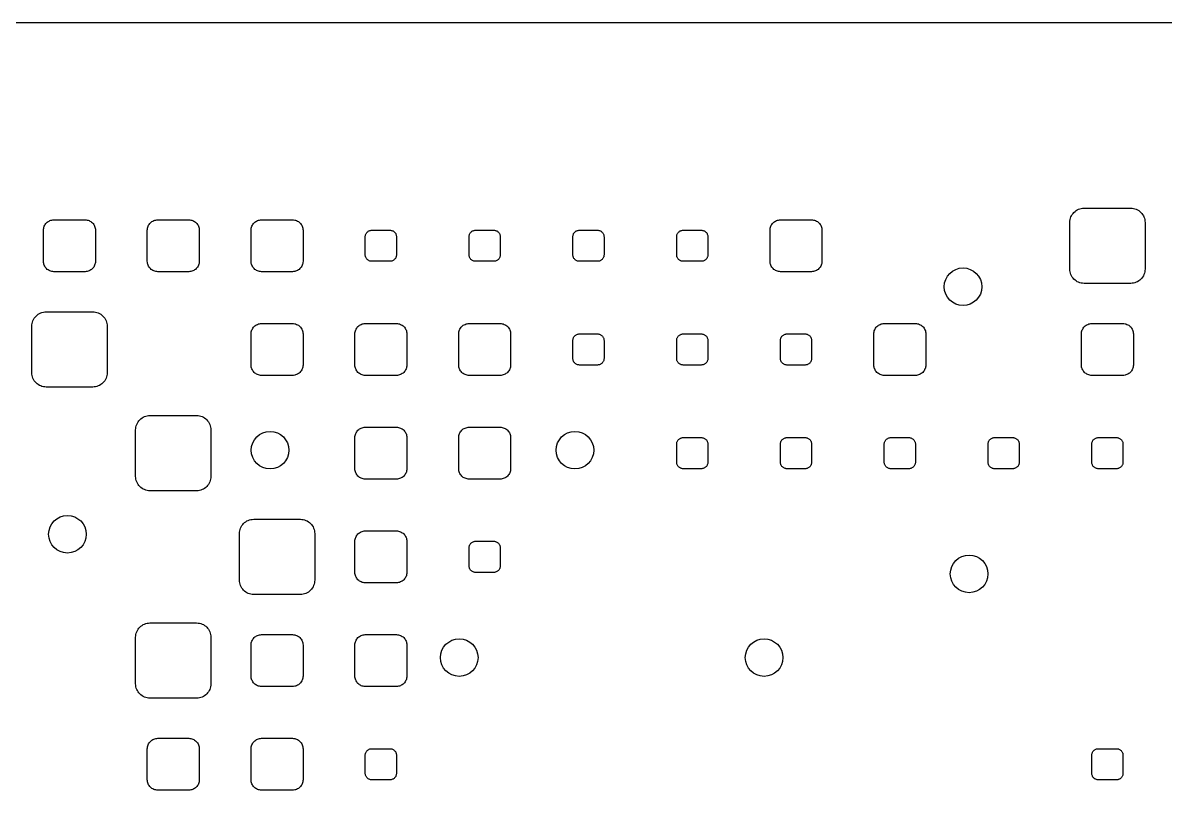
# Model space of a CAD drawing. Header units: millimetres. Extents: x 0 to 324, y 0 to 122.
# Drawn here: x 164.8 to 252.8, y 63.2 to 122.4 of the extents above; entities that cross this region are included whole.
import ezdxf

# ---------------------------------------------------------------- set-up
doc = ezdxf.new("R2010")
doc.units = ezdxf.units.MM
doc.layers.add('CUT', color=7, linetype='Continuous')

msp = doc.modelspace()

# ---------------------------------------------------------------- linework, layer by layer
at = {"layer": 'CUT'}
msp.add_lwpolyline([(321, 122.4), (121.821, 122.4)], dxfattribs=at)
for points in [[(250.308, 102.305), (250.2, 102.3), (246.6, 102.3), (246.492, 102.305), (246.385, 102.321), (246.281, 102.347), (246.179, 102.384), (246.081, 102.43), (245.989, 102.485), (245.902, 102.55), (245.822, 102.622), (245.75, 102.702), (245.685, 102.789), (245.63, 102.881), (245.584, 102.979), (245.547, 103.081), (245.521, 103.185), (245.505, 103.292), (245.5, 103.4), (245.5, 107), (245.505, 107.108), (245.521, 107.215), (245.547, 107.319), (245.584, 107.421), (245.63, 107.519), (245.685, 107.611), (245.75, 107.698), (245.822, 107.778), (245.902, 107.85), (245.989, 107.915), (246.081, 107.97), (246.179, 108.016), (246.281, 108.053), (246.385, 108.079), (246.492, 108.095), (246.6, 108.1), (250.2, 108.1), (250.308, 108.095), (250.415, 108.079), (250.519, 108.053), (250.621, 108.016), (250.719, 107.97), (250.811, 107.915), (250.898, 107.85), (250.978, 107.778), (251.05, 107.698), (251.115, 107.611), (251.17, 107.519), (251.216, 107.421), (251.253, 107.319), (251.279, 107.215), (251.295, 107.108), (251.3, 107), (251.3, 103.4), (251.295, 103.292), (251.279, 103.185), (251.253, 103.081), (251.216, 102.979), (251.17, 102.881), (251.115, 102.789), (251.05, 102.702), (250.978, 102.622), (250.898, 102.55), (250.811, 102.485), (250.719, 102.43), (250.621, 102.384), (250.519, 102.347), (250.415, 102.321)], [(169.678, 103.204), (169.6, 103.2), (167.2, 103.2), (167.122, 103.204), (167.044, 103.215), (166.968, 103.234), (166.894, 103.261), (166.823, 103.294), (166.756, 103.335), (166.692, 103.382), (166.634, 103.434), (166.582, 103.492), (166.535, 103.556), (166.494, 103.623), (166.461, 103.694), (166.434, 103.768), (166.415, 103.844), (166.404, 103.922), (166.4, 104), (166.4, 106.4), (166.404, 106.478), (166.415, 106.556), (166.434, 106.632), (166.461, 106.706), (166.494, 106.777), (166.535, 106.844), (166.582, 106.908), (166.634, 106.966), (166.692, 107.018), (166.756, 107.065), (166.823, 107.106), (166.894, 107.139), (166.968, 107.166), (167.044, 107.185), (167.122, 107.196), (167.2, 107.2), (169.6, 107.2), (169.678, 107.196), (169.756, 107.185), (169.832, 107.166), (169.906, 107.139), (169.977, 107.106), (170.044, 107.065), (170.108, 107.018), (170.166, 106.966), (170.218, 106.908), (170.265, 106.844), (170.306, 106.777), (170.339, 106.706), (170.366, 106.632), (170.385, 106.556), (170.396, 106.478), (170.4, 106.4), (170.4, 104), (170.396, 103.922), (170.385, 103.844), (170.366, 103.768), (170.339, 103.694), (170.306, 103.623), (170.265, 103.556), (170.218, 103.492), (170.166, 103.434), (170.108, 103.382), (170.044, 103.335), (169.977, 103.294), (169.906, 103.261), (169.832, 103.234), (169.756, 103.215)], [(177.678, 103.204), (177.6, 103.2), (175.2, 103.2), (175.122, 103.204), (175.044, 103.215), (174.968, 103.234), (174.894, 103.261), (174.823, 103.294), (174.756, 103.335), (174.692, 103.382), (174.634, 103.434), (174.582, 103.492), (174.535, 103.556), (174.494, 103.623), (174.461, 103.694), (174.434, 103.768), (174.415, 103.844), (174.404, 103.922), (174.4, 104), (174.4, 106.4), (174.404, 106.478), (174.415, 106.556), (174.434, 106.632), (174.461, 106.706), (174.494, 106.777), (174.535, 106.844), (174.582, 106.908), (174.634, 106.966), (174.692, 107.018), (174.756, 107.065), (174.823, 107.106), (174.894, 107.139), (174.968, 107.166), (175.044, 107.185), (175.122, 107.196), (175.2, 107.2), (177.6, 107.2), (177.678, 107.196), (177.756, 107.185), (177.832, 107.166), (177.906, 107.139), (177.977, 107.106), (178.044, 107.065), (178.108, 107.018), (178.166, 106.966), (178.218, 106.908), (178.265, 106.844), (178.306, 106.777), (178.339, 106.706), (178.366, 106.632), (178.385, 106.556), (178.396, 106.478), (178.4, 106.4), (178.4, 104), (178.396, 103.922), (178.385, 103.844), (178.366, 103.768), (178.339, 103.694), (178.306, 103.623), (178.265, 103.556), (178.218, 103.492), (178.166, 103.434), (178.108, 103.382), (178.044, 103.335), (177.977, 103.294), (177.906, 103.261), (177.832, 103.234), (177.756, 103.215)], [(185.6, 103.2), (183.2, 103.2), (183.122, 103.204), (183.044, 103.215), (182.968, 103.234), (182.894, 103.261), (182.823, 103.294), (182.756, 103.335), (182.692, 103.382), (182.634, 103.434), (182.582, 103.492), (182.535, 103.556), (182.494, 103.623), (182.461, 103.694), (182.434, 103.768), (182.415, 103.844), (182.404, 103.922), (182.4, 104), (182.4, 106.4), (182.404, 106.478), (182.415, 106.556), (182.434, 106.632), (182.461, 106.706), (182.494, 106.777), (182.535, 106.844), (182.582, 106.908), (182.634, 106.966), (182.692, 107.018), (182.756, 107.065), (182.823, 107.106), (182.894, 107.139), (182.968, 107.166), (183.044, 107.185), (183.122, 107.196), (183.2, 107.2), (185.6, 107.2), (185.678, 107.196), (185.756, 107.185), (185.832, 107.166), (185.906, 107.139), (185.977, 107.106), (186.044, 107.065), (186.108, 107.018), (186.166, 106.966), (186.218, 106.908), (186.265, 106.844), (186.306, 106.777), (186.339, 106.706), (186.366, 106.632), (186.385, 106.556), (186.396, 106.478), (186.4, 106.4), (186.4, 104), (186.396, 103.922), (186.385, 103.844), (186.366, 103.768), (186.339, 103.694), (186.306, 103.623), (186.265, 103.556), (186.218, 103.492), (186.166, 103.434), (186.108, 103.382), (186.044, 103.335), (185.977, 103.294), (185.906, 103.261), (185.832, 103.234), (185.756, 103.215), (185.678, 103.204)], [(225.6, 103.2), (223.2, 103.2), (223.122, 103.204), (223.044, 103.215), (222.968, 103.234), (222.894, 103.261), (222.823, 103.294), (222.756, 103.335), (222.692, 103.382), (222.634, 103.434), (222.582, 103.492), (222.535, 103.556), (222.494, 103.623), (222.461, 103.694), (222.434, 103.768), (222.415, 103.844), (222.404, 103.922), (222.4, 104), (222.4, 106.4), (222.404, 106.478), (222.415, 106.556), (222.434, 106.632), (222.461, 106.706), (222.494, 106.777), (222.535, 106.844), (222.582, 106.908), (222.634, 106.966), (222.692, 107.018), (222.756, 107.065), (222.823, 107.106), (222.894, 107.139), (222.968, 107.166), (223.044, 107.185), (223.122, 107.196), (223.2, 107.2), (225.6, 107.2), (225.678, 107.196), (225.756, 107.185), (225.832, 107.166), (225.906, 107.139), (225.977, 107.106), (226.044, 107.065), (226.108, 107.018), (226.166, 106.966), (226.218, 106.908), (226.265, 106.844), (226.306, 106.777), (226.339, 106.706), (226.366, 106.632), (226.385, 106.556), (226.396, 106.478), (226.4, 106.4), (226.4, 104), (226.396, 103.922), (226.385, 103.844), (226.366, 103.768), (226.339, 103.694), (226.306, 103.623), (226.265, 103.556), (226.218, 103.492), (226.166, 103.434), (226.108, 103.382), (226.044, 103.335), (225.977, 103.294), (225.906, 103.261), (225.832, 103.234), (225.756, 103.215), (225.678, 103.204)], [(193.1, 104), (191.7, 104), (191.651, 104.002), (191.602, 104.01), (191.555, 104.022), (191.509, 104.038), (191.464, 104.059), (191.422, 104.084), (191.383, 104.113), (191.346, 104.146), (191.313, 104.183), (191.284, 104.222), (191.259, 104.264), (191.238, 104.309), (191.222, 104.355), (191.21, 104.402), (191.202, 104.451), (191.2, 104.5), (191.2, 105.9), (191.202, 105.949), (191.21, 105.998), (191.222, 106.045), (191.238, 106.091), (191.259, 106.136), (191.284, 106.178), (191.313, 106.217), (191.346, 106.254), (191.383, 106.287), (191.422, 106.316), (191.464, 106.341), (191.509, 106.362), (191.555, 106.378), (191.602, 106.39), (191.651, 106.398), (191.7, 106.4), (193.1, 106.4), (193.149, 106.398), (193.198, 106.39), (193.245, 106.378), (193.291, 106.362), (193.336, 106.341), (193.378, 106.316), (193.417, 106.287), (193.454, 106.254), (193.487, 106.217), (193.516, 106.178), (193.541, 106.136), (193.562, 106.091), (193.578, 106.045), (193.59, 105.998), (193.598, 105.949), (193.6, 105.9), (193.6, 104.5), (193.598, 104.451), (193.59, 104.402), (193.578, 104.355), (193.562, 104.309), (193.541, 104.264), (193.516, 104.222), (193.487, 104.183), (193.454, 104.146), (193.417, 104.113), (193.378, 104.084), (193.336, 104.059), (193.291, 104.038), (193.245, 104.022), (193.198, 104.01), (193.149, 104.002)], [(201.1, 104), (199.7, 104), (199.651, 104.002), (199.602, 104.01), (199.555, 104.022), (199.509, 104.038), (199.464, 104.059), (199.422, 104.084), (199.383, 104.113), (199.346, 104.146), (199.313, 104.183), (199.284, 104.222), (199.259, 104.264), (199.238, 104.309), (199.222, 104.355), (199.21, 104.402), (199.202, 104.451), (199.2, 104.5), (199.2, 105.9), (199.202, 105.949), (199.21, 105.998), (199.222, 106.045), (199.238, 106.091), (199.259, 106.136), (199.284, 106.178), (199.313, 106.217), (199.346, 106.254), (199.383, 106.287), (199.422, 106.316), (199.464, 106.341), (199.509, 106.362), (199.555, 106.378), (199.602, 106.39), (199.651, 106.398), (199.7, 106.4), (201.1, 106.4), (201.149, 106.398), (201.198, 106.39), (201.245, 106.378), (201.291, 106.362), (201.336, 106.341), (201.378, 106.316), (201.417, 106.287), (201.454, 106.254), (201.487, 106.217), (201.516, 106.178), (201.541, 106.136), (201.562, 106.091), (201.578, 106.045), (201.59, 105.998), (201.598, 105.949), (201.6, 105.9), (201.6, 104.5), (201.598, 104.451), (201.59, 104.402), (201.578, 104.355), (201.562, 104.309), (201.541, 104.264), (201.516, 104.222), (201.487, 104.183), (201.454, 104.146), (201.417, 104.113), (201.378, 104.084), (201.336, 104.059), (201.291, 104.038), (201.245, 104.022), (201.198, 104.01), (201.149, 104.002)], [(209.1, 104), (207.7, 104), (207.651, 104.002), (207.602, 104.01), (207.555, 104.022), (207.509, 104.038), (207.464, 104.059), (207.422, 104.084), (207.383, 104.113), (207.346, 104.146), (207.313, 104.183), (207.284, 104.222), (207.259, 104.264), (207.238, 104.309), (207.222, 104.355), (207.21, 104.402), (207.202, 104.451), (207.2, 104.5), (207.2, 105.9), (207.202, 105.949), (207.21, 105.998), (207.222, 106.045), (207.238, 106.091), (207.259, 106.136), (207.284, 106.178), (207.313, 106.217), (207.346, 106.254), (207.383, 106.287), (207.422, 106.316), (207.464, 106.341), (207.509, 106.362), (207.555, 106.378), (207.602, 106.39), (207.651, 106.398), (207.7, 106.4), (209.1, 106.4), (209.149, 106.398), (209.198, 106.39), (209.245, 106.378), (209.291, 106.362), (209.336, 106.341), (209.378, 106.316), (209.417, 106.287), (209.454, 106.254), (209.487, 106.217), (209.516, 106.178), (209.541, 106.136), (209.562, 106.091), (209.578, 106.045), (209.59, 105.998), (209.598, 105.949), (209.6, 105.9), (209.6, 104.5), (209.598, 104.451), (209.59, 104.402), (209.578, 104.355), (209.562, 104.309), (209.541, 104.264), (209.516, 104.222), (209.487, 104.183), (209.454, 104.146), (209.417, 104.113), (209.378, 104.084), (209.336, 104.059), (209.291, 104.038), (209.245, 104.022), (209.198, 104.01), (209.149, 104.002)], [(217.1, 104), (215.7, 104), (215.651, 104.002), (215.602, 104.01), (215.555, 104.022), (215.509, 104.038), (215.464, 104.059), (215.422, 104.084), (215.383, 104.113), (215.346, 104.146), (215.313, 104.183), (215.284, 104.222), (215.259, 104.264), (215.238, 104.309), (215.222, 104.355), (215.21, 104.402), (215.202, 104.451), (215.2, 104.5), (215.2, 105.9), (215.202, 105.949), (215.21, 105.998), (215.222, 106.045), (215.238, 106.091), (215.259, 106.136), (215.284, 106.178), (215.313, 106.217), (215.346, 106.254), (215.383, 106.287), (215.422, 106.316), (215.464, 106.341), (215.509, 106.362), (215.555, 106.378), (215.602, 106.39), (215.651, 106.398), (215.7, 106.4), (217.1, 106.4), (217.149, 106.398), (217.198, 106.39), (217.245, 106.378), (217.291, 106.362), (217.336, 106.341), (217.378, 106.316), (217.417, 106.287), (217.454, 106.254), (217.487, 106.217), (217.516, 106.178), (217.541, 106.136), (217.562, 106.091), (217.578, 106.045), (217.59, 105.998), (217.598, 105.949), (217.6, 105.9), (217.6, 104.5), (217.598, 104.451), (217.59, 104.402), (217.578, 104.355), (217.562, 104.309), (217.541, 104.264), (217.516, 104.222), (217.487, 104.183), (217.454, 104.146), (217.417, 104.113), (217.378, 104.084), (217.336, 104.059), (217.291, 104.038), (217.245, 104.022), (217.198, 104.01), (217.149, 104.002)], [(170.308, 94.305), (170.2, 94.3), (166.6, 94.3), (166.492, 94.305), (166.385, 94.321), (166.281, 94.347), (166.179, 94.384), (166.081, 94.43), (165.989, 94.485), (165.902, 94.55), (165.822, 94.622), (165.75, 94.702), (165.685, 94.789), (165.63, 94.881), (165.584, 94.979), (165.547, 95.081), (165.521, 95.185), (165.505, 95.292), (165.5, 95.4), (165.5, 99), (165.505, 99.108), (165.521, 99.215), (165.547, 99.319), (165.584, 99.421), (165.63, 99.519), (165.685, 99.611), (165.75, 99.698), (165.822, 99.778), (165.902, 99.85), (165.989, 99.915), (166.081, 99.97), (166.179, 100.016), (166.281, 100.053), (166.385, 100.079), (166.492, 100.095), (166.6, 100.1), (170.2, 100.1), (170.308, 100.095), (170.415, 100.079), (170.519, 100.053), (170.621, 100.016), (170.719, 99.97), (170.811, 99.915), (170.898, 99.85), (170.978, 99.778), (171.05, 99.698), (171.115, 99.611), (171.17, 99.519), (171.216, 99.421), (171.253, 99.319), (171.279, 99.215), (171.295, 99.108), (171.3, 99), (171.3, 95.4), (171.295, 95.292), (171.279, 95.185), (171.253, 95.081), (171.216, 94.979), (171.17, 94.881), (171.115, 94.789), (171.05, 94.702), (170.978, 94.622), (170.898, 94.55), (170.811, 94.485), (170.719, 94.43), (170.621, 94.384), (170.519, 94.347), (170.415, 94.321)], [(185.6, 95.2), (183.2, 95.2), (183.122, 95.204), (183.044, 95.215), (182.968, 95.234), (182.894, 95.261), (182.823, 95.294), (182.756, 95.335), (182.692, 95.382), (182.634, 95.434), (182.582, 95.492), (182.535, 95.556), (182.494, 95.623), (182.461, 95.694), (182.434, 95.768), (182.415, 95.844), (182.404, 95.922), (182.4, 96), (182.4, 98.4), (182.404, 98.478), (182.415, 98.556), (182.434, 98.632), (182.461, 98.706), (182.494, 98.777), (182.535, 98.844), (182.582, 98.908), (182.634, 98.966), (182.692, 99.018), (182.756, 99.065), (182.823, 99.106), (182.894, 99.139), (182.968, 99.166), (183.044, 99.185), (183.122, 99.196), (183.2, 99.2), (185.6, 99.2), (185.678, 99.196), (185.756, 99.185), (185.832, 99.166), (185.906, 99.139), (185.977, 99.106), (186.044, 99.065), (186.108, 99.018), (186.166, 98.966), (186.218, 98.908), (186.265, 98.844), (186.306, 98.777), (186.339, 98.706), (186.366, 98.632), (186.385, 98.556), (186.396, 98.478), (186.4, 98.4), (186.4, 96), (186.396, 95.922), (186.385, 95.844), (186.366, 95.768), (186.339, 95.694), (186.306, 95.623), (186.265, 95.556), (186.218, 95.492), (186.166, 95.434), (186.108, 95.382), (186.044, 95.335), (185.977, 95.294), (185.906, 95.261), (185.832, 95.234), (185.756, 95.215), (185.678, 95.204)], [(193.6, 95.2), (191.2, 95.2), (191.122, 95.204), (191.044, 95.215), (190.968, 95.234), (190.894, 95.261), (190.823, 95.294), (190.756, 95.335), (190.692, 95.382), (190.634, 95.434), (190.582, 95.492), (190.535, 95.556), (190.494, 95.623), (190.461, 95.694), (190.434, 95.768), (190.415, 95.844), (190.404, 95.922), (190.4, 96), (190.4, 98.4), (190.404, 98.478), (190.415, 98.556), (190.434, 98.632), (190.461, 98.706), (190.494, 98.777), (190.535, 98.844), (190.582, 98.908), (190.634, 98.966), (190.692, 99.018), (190.756, 99.065), (190.823, 99.106), (190.894, 99.139), (190.968, 99.166), (191.044, 99.185), (191.122, 99.196), (191.2, 99.2), (193.6, 99.2), (193.678, 99.196), (193.756, 99.185), (193.832, 99.166), (193.906, 99.139), (193.977, 99.106), (194.044, 99.065), (194.108, 99.018), (194.166, 98.966), (194.218, 98.908), (194.265, 98.844), (194.306, 98.777), (194.339, 98.706), (194.366, 98.632), (194.385, 98.556), (194.396, 98.478), (194.4, 98.4), (194.4, 96), (194.396, 95.922), (194.385, 95.844), (194.366, 95.768), (194.339, 95.694), (194.306, 95.623), (194.265, 95.556), (194.218, 95.492), (194.166, 95.434), (194.108, 95.382), (194.044, 95.335), (193.977, 95.294), (193.906, 95.261), (193.832, 95.234), (193.756, 95.215), (193.678, 95.204)], [(201.756, 95.215), (201.678, 95.204), (201.6, 95.2), (199.2, 95.2), (199.122, 95.204), (199.044, 95.215), (198.968, 95.234), (198.894, 95.261), (198.823, 95.294), (198.756, 95.335), (198.692, 95.382), (198.634, 95.434), (198.582, 95.492), (198.535, 95.556), (198.494, 95.623), (198.461, 95.694), (198.434, 95.768), (198.415, 95.844), (198.404, 95.922), (198.4, 96), (198.4, 98.4), (198.404, 98.478), (198.415, 98.556), (198.434, 98.632), (198.461, 98.706), (198.494, 98.777), (198.535, 98.844), (198.582, 98.908), (198.634, 98.966), (198.692, 99.018), (198.756, 99.065), (198.823, 99.106), (198.894, 99.139), (198.968, 99.166), (199.044, 99.185), (199.122, 99.196), (199.2, 99.2), (201.6, 99.2), (201.678, 99.196), (201.756, 99.185), (201.832, 99.166), (201.906, 99.139), (201.977, 99.106), (202.044, 99.065), (202.108, 99.018), (202.166, 98.966), (202.218, 98.908), (202.265, 98.844), (202.306, 98.777), (202.339, 98.706), (202.366, 98.632), (202.385, 98.556), (202.396, 98.478), (202.4, 98.4), (202.4, 96), (202.396, 95.922), (202.385, 95.844), (202.366, 95.768), (202.339, 95.694), (202.306, 95.623), (202.265, 95.556), (202.218, 95.492), (202.166, 95.434), (202.108, 95.382), (202.044, 95.335), (201.977, 95.294), (201.906, 95.261), (201.832, 95.234)], [(233.6, 95.2), (231.2, 95.2), (231.122, 95.204), (231.044, 95.215), (230.968, 95.234), (230.894, 95.261), (230.823, 95.294), (230.756, 95.335), (230.692, 95.382), (230.634, 95.434), (230.582, 95.492), (230.535, 95.556), (230.494, 95.623), (230.461, 95.694), (230.434, 95.768), (230.415, 95.844), (230.404, 95.922), (230.4, 96), (230.4, 98.4), (230.404, 98.478), (230.415, 98.556), (230.434, 98.632), (230.461, 98.706), (230.494, 98.777), (230.535, 98.844), (230.582, 98.908), (230.634, 98.966), (230.692, 99.018), (230.756, 99.065), (230.823, 99.106), (230.894, 99.139), (230.968, 99.166), (231.044, 99.185), (231.122, 99.196), (231.2, 99.2), (233.6, 99.2), (233.678, 99.196), (233.756, 99.185), (233.832, 99.166), (233.906, 99.139), (233.977, 99.106), (234.044, 99.065), (234.108, 99.018), (234.166, 98.966), (234.218, 98.908), (234.265, 98.844), (234.306, 98.777), (234.339, 98.706), (234.366, 98.632), (234.385, 98.556), (234.396, 98.478), (234.4, 98.4), (234.4, 96), (234.396, 95.922), (234.385, 95.844), (234.366, 95.768), (234.339, 95.694), (234.306, 95.623), (234.265, 95.556), (234.218, 95.492), (234.166, 95.434), (234.108, 95.382), (234.044, 95.335), (233.977, 95.294), (233.906, 95.261), (233.832, 95.234), (233.756, 95.215), (233.678, 95.204)], [(249.678, 95.204), (249.6, 95.2), (247.2, 95.2), (247.122, 95.204), (247.044, 95.215), (246.968, 95.234), (246.894, 95.261), (246.823, 95.294), (246.756, 95.335), (246.692, 95.382), (246.634, 95.434), (246.582, 95.492), (246.535, 95.556), (246.494, 95.623), (246.461, 95.694), (246.434, 95.768), (246.415, 95.844), (246.404, 95.922), (246.4, 96), (246.4, 98.4), (246.404, 98.478), (246.415, 98.556), (246.434, 98.632), (246.461, 98.706), (246.494, 98.777), (246.535, 98.844), (246.582, 98.908), (246.634, 98.966), (246.692, 99.018), (246.756, 99.065), (246.823, 99.106), (246.894, 99.139), (246.968, 99.166), (247.044, 99.185), (247.122, 99.196), (247.2, 99.2), (249.6, 99.2), (249.678, 99.196), (249.756, 99.185), (249.832, 99.166), (249.906, 99.139), (249.977, 99.106), (250.044, 99.065), (250.108, 99.018), (250.166, 98.966), (250.218, 98.908), (250.265, 98.844), (250.306, 98.777), (250.339, 98.706), (250.366, 98.632), (250.385, 98.556), (250.396, 98.478), (250.4, 98.4), (250.4, 96), (250.396, 95.922), (250.385, 95.844), (250.366, 95.768), (250.339, 95.694), (250.306, 95.623), (250.265, 95.556), (250.218, 95.492), (250.166, 95.434), (250.108, 95.382), (250.044, 95.335), (249.977, 95.294), (249.906, 95.261), (249.832, 95.234), (249.756, 95.215)], [(209.1, 96), (207.7, 96), (207.651, 96.002), (207.602, 96.01), (207.555, 96.022), (207.509, 96.038), (207.464, 96.059), (207.422, 96.084), (207.383, 96.113), (207.346, 96.146), (207.313, 96.183), (207.284, 96.222), (207.259, 96.264), (207.238, 96.309), (207.222, 96.355), (207.21, 96.402), (207.202, 96.451), (207.2, 96.5), (207.2, 97.9), (207.202, 97.949), (207.21, 97.998), (207.222, 98.045), (207.238, 98.091), (207.259, 98.136), (207.284, 98.178), (207.313, 98.217), (207.346, 98.254), (207.383, 98.287), (207.422, 98.316), (207.464, 98.341), (207.509, 98.362), (207.555, 98.378), (207.602, 98.39), (207.651, 98.398), (207.7, 98.4), (209.1, 98.4), (209.149, 98.398), (209.198, 98.39), (209.245, 98.378), (209.291, 98.362), (209.336, 98.341), (209.378, 98.316), (209.417, 98.287), (209.454, 98.254), (209.487, 98.217), (209.516, 98.178), (209.541, 98.136), (209.562, 98.091), (209.578, 98.045), (209.59, 97.998), (209.598, 97.949), (209.6, 97.9), (209.6, 96.5), (209.598, 96.451), (209.59, 96.402), (209.578, 96.355), (209.562, 96.309), (209.541, 96.264), (209.516, 96.222), (209.487, 96.183), (209.454, 96.146), (209.417, 96.113), (209.378, 96.084), (209.336, 96.059), (209.291, 96.038), (209.245, 96.022), (209.198, 96.01), (209.149, 96.002)], [(217.1, 96), (215.7, 96), (215.651, 96.002), (215.602, 96.01), (215.555, 96.022), (215.509, 96.038), (215.464, 96.059), (215.422, 96.084), (215.383, 96.113), (215.346, 96.146), (215.313, 96.183), (215.284, 96.222), (215.259, 96.264), (215.238, 96.309), (215.222, 96.355), (215.21, 96.402), (215.202, 96.451), (215.2, 96.5), (215.2, 97.9), (215.202, 97.949), (215.21, 97.998), (215.222, 98.045), (215.238, 98.091), (215.259, 98.136), (215.284, 98.178), (215.313, 98.217), (215.346, 98.254), (215.383, 98.287), (215.422, 98.316), (215.464, 98.341), (215.509, 98.362), (215.555, 98.378), (215.602, 98.39), (215.651, 98.398), (215.7, 98.4), (217.1, 98.4), (217.149, 98.398), (217.198, 98.39), (217.245, 98.378), (217.291, 98.362), (217.336, 98.341), (217.378, 98.316), (217.417, 98.287), (217.454, 98.254), (217.487, 98.217), (217.516, 98.178), (217.541, 98.136), (217.562, 98.091), (217.578, 98.045), (217.59, 97.998), (217.598, 97.949), (217.6, 97.9), (217.6, 96.5), (217.598, 96.451), (217.59, 96.402), (217.578, 96.355), (217.562, 96.309), (217.541, 96.264), (217.516, 96.222), (217.487, 96.183), (217.454, 96.146), (217.417, 96.113), (217.378, 96.084), (217.336, 96.059), (217.291, 96.038), (217.245, 96.022), (217.198, 96.01), (217.149, 96.002)], [(225.198, 96.01), (225.149, 96.002), (225.1, 96), (223.7, 96), (223.651, 96.002), (223.602, 96.01), (223.555, 96.022), (223.509, 96.038), (223.464, 96.059), (223.422, 96.084), (223.383, 96.113), (223.346, 96.146), (223.313, 96.183), (223.284, 96.222), (223.259, 96.264), (223.238, 96.309), (223.222, 96.355), (223.21, 96.402), (223.202, 96.451), (223.2, 96.5), (223.2, 97.9), (223.202, 97.949), (223.21, 97.998), (223.222, 98.045), (223.238, 98.091), (223.259, 98.136), (223.284, 98.178), (223.313, 98.217), (223.346, 98.254), (223.383, 98.287), (223.422, 98.316), (223.464, 98.341), (223.509, 98.362), (223.555, 98.378), (223.602, 98.39), (223.651, 98.398), (223.7, 98.4), (225.1, 98.4), (225.149, 98.398), (225.198, 98.39), (225.245, 98.378), (225.291, 98.362), (225.336, 98.341), (225.378, 98.316), (225.417, 98.287), (225.454, 98.254), (225.487, 98.217), (225.516, 98.178), (225.541, 98.136), (225.562, 98.091), (225.578, 98.045), (225.59, 97.998), (225.598, 97.949), (225.6, 97.9), (225.6, 96.5), (225.598, 96.451), (225.59, 96.402), (225.578, 96.355), (225.562, 96.309), (225.541, 96.264), (225.516, 96.222), (225.487, 96.183), (225.454, 96.146), (225.417, 96.113), (225.378, 96.084), (225.336, 96.059), (225.291, 96.038), (225.245, 96.022)], [(178.308, 86.305), (178.2, 86.3), (174.6, 86.3), (174.492, 86.305), (174.385, 86.321), (174.281, 86.347), (174.179, 86.384), (174.081, 86.43), (173.989, 86.485), (173.902, 86.55), (173.822, 86.622), (173.75, 86.702), (173.685, 86.789), (173.63, 86.881), (173.584, 86.979), (173.547, 87.081), (173.521, 87.185), (173.505, 87.292), (173.5, 87.4), (173.5, 91), (173.505, 91.108), (173.521, 91.215), (173.547, 91.319), (173.584, 91.421), (173.63, 91.519), (173.685, 91.611), (173.75, 91.698), (173.822, 91.778), (173.902, 91.85), (173.989, 91.915), (174.081, 91.97), (174.179, 92.016), (174.281, 92.053), (174.385, 92.079), (174.492, 92.095), (174.6, 92.1), (178.2, 92.1), (178.308, 92.095), (178.415, 92.079), (178.519, 92.053), (178.621, 92.016), (178.719, 91.97), (178.811, 91.915), (178.898, 91.85), (178.978, 91.778), (179.05, 91.698), (179.115, 91.611), (179.17, 91.519), (179.216, 91.421), (179.253, 91.319), (179.279, 91.215), (179.295, 91.108), (179.3, 91), (179.3, 87.4), (179.295, 87.292), (179.279, 87.185), (179.253, 87.081), (179.216, 86.979), (179.17, 86.881), (179.115, 86.789), (179.05, 86.702), (178.978, 86.622), (178.898, 86.55), (178.811, 86.485), (178.719, 86.43), (178.621, 86.384), (178.519, 86.347), (178.415, 86.321)], [(193.6, 87.2), (191.2, 87.2), (191.122, 87.204), (191.044, 87.215), (190.968, 87.234), (190.894, 87.261), (190.823, 87.294), (190.756, 87.335), (190.692, 87.382), (190.634, 87.434), (190.582, 87.492), (190.535, 87.556), (190.494, 87.623), (190.461, 87.694), (190.434, 87.768), (190.415, 87.844), (190.404, 87.922), (190.4, 88), (190.4, 90.4), (190.404, 90.478), (190.415, 90.556), (190.434, 90.632), (190.461, 90.706), (190.494, 90.777), (190.535, 90.844), (190.582, 90.908), (190.634, 90.966), (190.692, 91.018), (190.756, 91.065), (190.823, 91.106), (190.894, 91.139), (190.968, 91.166), (191.044, 91.185), (191.122, 91.196), (191.2, 91.2), (193.6, 91.2), (193.678, 91.196), (193.756, 91.185), (193.832, 91.166), (193.906, 91.139), (193.977, 91.106), (194.044, 91.065), (194.108, 91.018), (194.166, 90.966), (194.218, 90.908), (194.265, 90.844), (194.306, 90.777), (194.339, 90.706), (194.366, 90.632), (194.385, 90.556), (194.396, 90.478), (194.4, 90.4), (194.4, 88), (194.396, 87.922), (194.385, 87.844), (194.366, 87.768), (194.339, 87.694), (194.306, 87.623), (194.265, 87.556), (194.218, 87.492), (194.166, 87.434), (194.108, 87.382), (194.044, 87.335), (193.977, 87.294), (193.906, 87.261), (193.832, 87.234), (193.756, 87.215), (193.678, 87.204)], [(201.756, 87.215), (201.678, 87.204), (201.6, 87.2), (199.2, 87.2), (199.122, 87.204), (199.044, 87.215), (198.968, 87.234), (198.894, 87.261), (198.823, 87.294), (198.756, 87.335), (198.692, 87.382), (198.634, 87.434), (198.582, 87.492), (198.535, 87.556), (198.494, 87.623), (198.461, 87.694), (198.434, 87.768), (198.415, 87.844), (198.404, 87.922), (198.4, 88), (198.4, 90.4), (198.404, 90.478), (198.415, 90.556), (198.434, 90.632), (198.461, 90.706), (198.494, 90.777), (198.535, 90.844), (198.582, 90.908), (198.634, 90.966), (198.692, 91.018), (198.756, 91.065), (198.823, 91.106), (198.894, 91.139), (198.968, 91.166), (199.044, 91.185), (199.122, 91.196), (199.2, 91.2), (201.6, 91.2), (201.678, 91.196), (201.756, 91.185), (201.832, 91.166), (201.906, 91.139), (201.977, 91.106), (202.044, 91.065), (202.108, 91.018), (202.166, 90.966), (202.218, 90.908), (202.265, 90.844), (202.306, 90.777), (202.339, 90.706), (202.366, 90.632), (202.385, 90.556), (202.396, 90.478), (202.4, 90.4), (202.4, 88), (202.396, 87.922), (202.385, 87.844), (202.366, 87.768), (202.339, 87.694), (202.306, 87.623), (202.265, 87.556), (202.218, 87.492), (202.166, 87.434), (202.108, 87.382), (202.044, 87.335), (201.977, 87.294), (201.906, 87.261), (201.832, 87.234)], [(217.1, 88), (215.7, 88), (215.651, 88.002), (215.602, 88.01), (215.555, 88.022), (215.509, 88.038), (215.464, 88.059), (215.422, 88.084), (215.383, 88.113), (215.346, 88.146), (215.313, 88.183), (215.284, 88.222), (215.259, 88.264), (215.238, 88.309), (215.222, 88.355), (215.21, 88.402), (215.202, 88.451), (215.2, 88.5), (215.2, 89.9), (215.202, 89.949), (215.21, 89.998), (215.222, 90.045), (215.238, 90.091), (215.259, 90.136), (215.284, 90.178), (215.313, 90.217), (215.346, 90.254), (215.383, 90.287), (215.422, 90.316), (215.464, 90.341), (215.509, 90.362), (215.555, 90.378), (215.602, 90.39), (215.651, 90.398), (215.7, 90.4), (217.1, 90.4), (217.149, 90.398), (217.198, 90.39), (217.245, 90.378), (217.291, 90.362), (217.336, 90.341), (217.378, 90.316), (217.417, 90.287), (217.454, 90.254), (217.487, 90.217), (217.516, 90.178), (217.541, 90.136), (217.562, 90.091), (217.578, 90.045), (217.59, 89.998), (217.598, 89.949), (217.6, 89.9), (217.6, 88.5), (217.598, 88.451), (217.59, 88.402), (217.578, 88.355), (217.562, 88.309), (217.541, 88.264), (217.516, 88.222), (217.487, 88.183), (217.454, 88.146), (217.417, 88.113), (217.378, 88.084), (217.336, 88.059), (217.291, 88.038), (217.245, 88.022), (217.198, 88.01), (217.149, 88.002)], [(225.1, 88), (223.7, 88), (223.651, 88.002), (223.602, 88.01), (223.555, 88.022), (223.509, 88.038), (223.464, 88.059), (223.422, 88.084), (223.383, 88.113), (223.346, 88.146), (223.313, 88.183), (223.284, 88.222), (223.259, 88.264), (223.238, 88.309), (223.222, 88.355), (223.21, 88.402), (223.202, 88.451), (223.2, 88.5), (223.2, 89.9), (223.202, 89.949), (223.21, 89.998), (223.222, 90.045), (223.238, 90.091), (223.259, 90.136), (223.284, 90.178), (223.313, 90.217), (223.346, 90.254), (223.383, 90.287), (223.422, 90.316), (223.464, 90.341), (223.509, 90.362), (223.555, 90.378), (223.602, 90.39), (223.651, 90.398), (223.7, 90.4), (225.1, 90.4), (225.149, 90.398), (225.198, 90.39), (225.245, 90.378), (225.291, 90.362), (225.336, 90.341), (225.378, 90.316), (225.417, 90.287), (225.454, 90.254), (225.487, 90.217), (225.516, 90.178), (225.541, 90.136), (225.562, 90.091), (225.578, 90.045), (225.59, 89.998), (225.598, 89.949), (225.6, 89.9), (225.6, 88.5), (225.598, 88.451), (225.59, 88.402), (225.578, 88.355), (225.562, 88.309), (225.541, 88.264), (225.516, 88.222), (225.487, 88.183), (225.454, 88.146), (225.417, 88.113), (225.378, 88.084), (225.336, 88.059), (225.291, 88.038), (225.245, 88.022), (225.198, 88.01), (225.149, 88.002)], [(233.1, 88), (231.7, 88), (231.651, 88.002), (231.602, 88.01), (231.555, 88.022), (231.509, 88.038), (231.464, 88.059), (231.422, 88.084), (231.383, 88.113), (231.346, 88.146), (231.313, 88.183), (231.284, 88.222), (231.259, 88.264), (231.238, 88.309), (231.222, 88.355), (231.21, 88.402), (231.202, 88.451), (231.2, 88.5), (231.2, 89.9), (231.202, 89.949), (231.21, 89.998), (231.222, 90.045), (231.238, 90.091), (231.259, 90.136), (231.284, 90.178), (231.313, 90.217), (231.346, 90.254), (231.383, 90.287), (231.422, 90.316), (231.464, 90.341), (231.509, 90.362), (231.555, 90.378), (231.602, 90.39), (231.651, 90.398), (231.7, 90.4), (233.1, 90.4), (233.149, 90.398), (233.198, 90.39), (233.245, 90.378), (233.291, 90.362), (233.336, 90.341), (233.378, 90.316), (233.417, 90.287), (233.454, 90.254), (233.487, 90.217), (233.516, 90.178), (233.541, 90.136), (233.562, 90.091), (233.578, 90.045), (233.59, 89.998), (233.598, 89.949), (233.6, 89.9), (233.6, 88.5), (233.598, 88.451), (233.59, 88.402), (233.578, 88.355), (233.562, 88.309), (233.541, 88.264), (233.516, 88.222), (233.487, 88.183), (233.454, 88.146), (233.417, 88.113), (233.378, 88.084), (233.336, 88.059), (233.291, 88.038), (233.245, 88.022), (233.198, 88.01), (233.149, 88.002)], [(241.149, 88.002), (241.1, 88), (239.7, 88), (239.651, 88.002), (239.602, 88.01), (239.555, 88.022), (239.509, 88.038), (239.464, 88.059), (239.422, 88.084), (239.383, 88.113), (239.346, 88.146), (239.313, 88.183), (239.284, 88.222), (239.259, 88.264), (239.238, 88.309), (239.222, 88.355), (239.21, 88.402), (239.202, 88.451), (239.2, 88.5), (239.2, 89.9), (239.202, 89.949), (239.21, 89.998), (239.222, 90.045), (239.238, 90.091), (239.259, 90.136), (239.284, 90.178), (239.313, 90.217), (239.346, 90.254), (239.383, 90.287), (239.422, 90.316), (239.464, 90.341), (239.509, 90.362), (239.555, 90.378), (239.602, 90.39), (239.651, 90.398), (239.7, 90.4), (241.1, 90.4), (241.149, 90.398), (241.198, 90.39), (241.245, 90.378), (241.291, 90.362), (241.336, 90.341), (241.378, 90.316), (241.417, 90.287), (241.454, 90.254), (241.487, 90.217), (241.516, 90.178), (241.541, 90.136), (241.562, 90.091), (241.578, 90.045), (241.59, 89.998), (241.598, 89.949), (241.6, 89.9), (241.6, 88.5), (241.598, 88.451), (241.59, 88.402), (241.578, 88.355), (241.562, 88.309), (241.541, 88.264), (241.516, 88.222), (241.487, 88.183), (241.454, 88.146), (241.417, 88.113), (241.378, 88.084), (241.336, 88.059), (241.291, 88.038), (241.245, 88.022), (241.198, 88.01)], [(249.1, 88), (247.7, 88), (247.651, 88.002), (247.602, 88.01), (247.555, 88.022), (247.509, 88.038), (247.464, 88.059), (247.422, 88.084), (247.383, 88.113), (247.346, 88.146), (247.313, 88.183), (247.284, 88.222), (247.259, 88.264), (247.238, 88.309), (247.222, 88.355), (247.21, 88.402), (247.202, 88.451), (247.2, 88.5), (247.2, 89.9), (247.202, 89.949), (247.21, 89.998), (247.222, 90.045), (247.238, 90.091), (247.259, 90.136), (247.284, 90.178), (247.313, 90.217), (247.346, 90.254), (247.383, 90.287), (247.422, 90.316), (247.464, 90.341), (247.509, 90.362), (247.555, 90.378), (247.602, 90.39), (247.651, 90.398), (247.7, 90.4), (249.1, 90.4), (249.149, 90.398), (249.198, 90.39), (249.245, 90.378), (249.291, 90.362), (249.336, 90.341), (249.378, 90.316), (249.417, 90.287), (249.454, 90.254), (249.487, 90.217), (249.516, 90.178), (249.541, 90.136), (249.562, 90.091), (249.578, 90.045), (249.59, 89.998), (249.598, 89.949), (249.6, 89.9), (249.6, 88.5), (249.598, 88.451), (249.59, 88.402), (249.578, 88.355), (249.562, 88.309), (249.541, 88.264), (249.516, 88.222), (249.487, 88.183), (249.454, 88.146), (249.417, 88.113), (249.378, 88.084), (249.336, 88.059), (249.291, 88.038), (249.245, 88.022), (249.198, 88.01), (249.149, 88.002)], [(186.2, 78.3), (182.6, 78.3), (182.492, 78.305), (182.385, 78.321), (182.281, 78.347), (182.179, 78.384), (182.081, 78.43), (181.989, 78.485), (181.902, 78.55), (181.822, 78.622), (181.75, 78.702), (181.685, 78.789), (181.63, 78.881), (181.584, 78.979), (181.547, 79.081), (181.521, 79.185), (181.505, 79.292), (181.5, 79.4), (181.5, 83), (181.505, 83.108), (181.521, 83.215), (181.547, 83.319), (181.584, 83.421), (181.63, 83.519), (181.685, 83.611), (181.75, 83.698), (181.822, 83.778), (181.902, 83.85), (181.989, 83.915), (182.081, 83.97), (182.179, 84.016), (182.281, 84.053), (182.385, 84.079), (182.492, 84.095), (182.6, 84.1), (186.2, 84.1), (186.308, 84.095), (186.415, 84.079), (186.519, 84.053), (186.621, 84.016), (186.719, 83.97), (186.811, 83.915), (186.898, 83.85), (186.978, 83.778), (187.05, 83.698), (187.115, 83.611), (187.17, 83.519), (187.216, 83.421), (187.253, 83.319), (187.279, 83.215), (187.295, 83.108), (187.3, 83), (187.3, 79.4), (187.295, 79.292), (187.279, 79.185), (187.253, 79.081), (187.216, 78.979), (187.17, 78.881), (187.115, 78.789), (187.05, 78.702), (186.978, 78.622), (186.898, 78.55), (186.811, 78.485), (186.719, 78.43), (186.621, 78.384), (186.519, 78.347), (186.415, 78.321), (186.308, 78.305)], [(193.678, 79.204), (193.6, 79.2), (191.2, 79.2), (191.122, 79.204), (191.044, 79.215), (190.968, 79.234), (190.894, 79.261), (190.823, 79.294), (190.756, 79.335), (190.692, 79.382), (190.634, 79.434), (190.582, 79.492), (190.535, 79.556), (190.494, 79.623), (190.461, 79.694), (190.434, 79.768), (190.415, 79.844), (190.404, 79.922), (190.4, 80), (190.4, 82.4), (190.404, 82.478), (190.415, 82.556), (190.434, 82.632), (190.461, 82.706), (190.494, 82.777), (190.535, 82.844), (190.582, 82.908), (190.634, 82.966), (190.692, 83.018), (190.756, 83.065), (190.823, 83.106), (190.894, 83.139), (190.968, 83.166), (191.044, 83.185), (191.122, 83.196), (191.2, 83.2), (193.6, 83.2), (193.678, 83.196), (193.756, 83.185), (193.832, 83.166), (193.906, 83.139), (193.977, 83.106), (194.044, 83.065), (194.108, 83.018), (194.166, 82.966), (194.218, 82.908), (194.265, 82.844), (194.306, 82.777), (194.339, 82.706), (194.366, 82.632), (194.385, 82.556), (194.396, 82.478), (194.4, 82.4), (194.4, 80), (194.396, 79.922), (194.385, 79.844), (194.366, 79.768), (194.339, 79.694), (194.306, 79.623), (194.265, 79.556), (194.218, 79.492), (194.166, 79.434), (194.108, 79.382), (194.044, 79.335), (193.977, 79.294), (193.906, 79.261), (193.832, 79.234), (193.756, 79.215)], [(201.1, 80), (199.7, 80), (199.651, 80.002), (199.602, 80.01), (199.555, 80.022), (199.509, 80.038), (199.464, 80.059), (199.422, 80.084), (199.383, 80.113), (199.346, 80.146), (199.313, 80.183), (199.284, 80.222), (199.259, 80.264), (199.238, 80.309), (199.222, 80.355), (199.21, 80.402), (199.202, 80.451), (199.2, 80.5), (199.2, 81.9), (199.202, 81.949), (199.21, 81.998), (199.222, 82.045), (199.238, 82.091), (199.259, 82.136), (199.284, 82.178), (199.313, 82.217), (199.346, 82.254), (199.383, 82.287), (199.422, 82.316), (199.464, 82.341), (199.509, 82.362), (199.555, 82.378), (199.602, 82.39), (199.651, 82.398), (199.7, 82.4), (201.1, 82.4), (201.149, 82.398), (201.198, 82.39), (201.245, 82.378), (201.291, 82.362), (201.336, 82.341), (201.378, 82.316), (201.417, 82.287), (201.454, 82.254), (201.487, 82.217), (201.516, 82.178), (201.541, 82.136), (201.562, 82.091), (201.578, 82.045), (201.59, 81.998), (201.598, 81.949), (201.6, 81.9), (201.6, 80.5), (201.598, 80.451), (201.59, 80.402), (201.578, 80.355), (201.562, 80.309), (201.541, 80.264), (201.516, 80.222), (201.487, 80.183), (201.454, 80.146), (201.417, 80.113), (201.378, 80.084), (201.336, 80.059), (201.291, 80.038), (201.245, 80.022), (201.198, 80.01), (201.149, 80.002)], [(178.2, 70.3), (174.6, 70.3), (174.492, 70.305), (174.385, 70.321), (174.281, 70.347), (174.179, 70.384), (174.081, 70.43), (173.989, 70.485), (173.902, 70.55), (173.822, 70.622), (173.75, 70.702), (173.685, 70.789), (173.63, 70.881), (173.584, 70.979), (173.547, 71.081), (173.521, 71.185), (173.505, 71.292), (173.5, 71.4), (173.5, 75), (173.505, 75.108), (173.521, 75.215), (173.547, 75.319), (173.584, 75.421), (173.63, 75.519), (173.685, 75.611), (173.75, 75.698), (173.822, 75.778), (173.902, 75.85), (173.989, 75.915), (174.081, 75.97), (174.179, 76.016), (174.281, 76.053), (174.385, 76.079), (174.492, 76.095), (174.6, 76.1), (178.2, 76.1), (178.308, 76.095), (178.415, 76.079), (178.519, 76.053), (178.621, 76.016), (178.719, 75.97), (178.811, 75.915), (178.898, 75.85), (178.978, 75.778), (179.05, 75.698), (179.115, 75.611), (179.17, 75.519), (179.216, 75.421), (179.253, 75.319), (179.279, 75.215), (179.295, 75.108), (179.3, 75), (179.3, 71.4), (179.295, 71.292), (179.279, 71.185), (179.253, 71.081), (179.216, 70.979), (179.17, 70.881), (179.115, 70.789), (179.05, 70.702), (178.978, 70.622), (178.898, 70.55), (178.811, 70.485), (178.719, 70.43), (178.621, 70.384), (178.519, 70.347), (178.415, 70.321), (178.308, 70.305)], [(185.678, 71.204), (185.6, 71.2), (183.2, 71.2), (183.122, 71.204), (183.044, 71.215), (182.968, 71.234), (182.894, 71.261), (182.823, 71.294), (182.756, 71.335), (182.692, 71.382), (182.634, 71.434), (182.582, 71.492), (182.535, 71.556), (182.494, 71.623), (182.461, 71.694), (182.434, 71.768), (182.415, 71.844), (182.404, 71.922), (182.4, 72), (182.4, 74.4), (182.404, 74.478), (182.415, 74.556), (182.434, 74.632), (182.461, 74.706), (182.494, 74.777), (182.535, 74.844), (182.582, 74.908), (182.634, 74.966), (182.692, 75.018), (182.756, 75.065), (182.823, 75.106), (182.894, 75.139), (182.968, 75.166), (183.044, 75.185), (183.122, 75.196), (183.2, 75.2), (185.6, 75.2), (185.678, 75.196), (185.756, 75.185), (185.832, 75.166), (185.906, 75.139), (185.977, 75.106), (186.044, 75.065), (186.108, 75.018), (186.166, 74.966), (186.218, 74.908), (186.265, 74.844), (186.306, 74.777), (186.339, 74.706), (186.366, 74.632), (186.385, 74.556), (186.396, 74.478), (186.4, 74.4), (186.4, 72), (186.396, 71.922), (186.385, 71.844), (186.366, 71.768), (186.339, 71.694), (186.306, 71.623), (186.265, 71.556), (186.218, 71.492), (186.166, 71.434), (186.108, 71.382), (186.044, 71.335), (185.977, 71.294), (185.906, 71.261), (185.832, 71.234), (185.756, 71.215)], [(193.678, 71.204), (193.6, 71.2), (191.2, 71.2), (191.122, 71.204), (191.044, 71.215), (190.968, 71.234), (190.894, 71.261), (190.823, 71.294), (190.756, 71.335), (190.692, 71.382), (190.634, 71.434), (190.582, 71.492), (190.535, 71.556), (190.494, 71.623), (190.461, 71.694), (190.434, 71.768), (190.415, 71.844), (190.404, 71.922), (190.4, 72), (190.4, 74.4), (190.404, 74.478), (190.415, 74.556), (190.434, 74.632), (190.461, 74.706), (190.494, 74.777), (190.535, 74.844), (190.582, 74.908), (190.634, 74.966), (190.692, 75.018), (190.756, 75.065), (190.823, 75.106), (190.894, 75.139), (190.968, 75.166), (191.044, 75.185), (191.122, 75.196), (191.2, 75.2), (193.6, 75.2), (193.678, 75.196), (193.756, 75.185), (193.832, 75.166), (193.906, 75.139), (193.977, 75.106), (194.044, 75.065), (194.108, 75.018), (194.166, 74.966), (194.218, 74.908), (194.265, 74.844), (194.306, 74.777), (194.339, 74.706), (194.366, 74.632), (194.385, 74.556), (194.396, 74.478), (194.4, 74.4), (194.4, 72), (194.396, 71.922), (194.385, 71.844), (194.366, 71.768), (194.339, 71.694), (194.306, 71.623), (194.265, 71.556), (194.218, 71.492), (194.166, 71.434), (194.108, 71.382), (194.044, 71.335), (193.977, 71.294), (193.906, 71.261), (193.832, 71.234), (193.756, 71.215)], [(177.678, 63.204), (177.6, 63.2), (175.2, 63.2), (175.122, 63.204), (175.044, 63.215), (174.968, 63.234), (174.894, 63.261), (174.823, 63.294), (174.756, 63.335), (174.692, 63.382), (174.634, 63.434), (174.582, 63.492), (174.535, 63.556), (174.494, 63.623), (174.461, 63.694), (174.434, 63.768), (174.415, 63.844), (174.404, 63.922), (174.4, 64), (174.4, 66.4), (174.404, 66.478), (174.415, 66.556), (174.434, 66.632), (174.461, 66.706), (174.494, 66.777), (174.535, 66.844), (174.582, 66.908), (174.634, 66.966), (174.692, 67.018), (174.756, 67.065), (174.823, 67.106), (174.894, 67.139), (174.968, 67.166), (175.044, 67.185), (175.122, 67.196), (175.2, 67.2), (177.6, 67.2), (177.678, 67.196), (177.756, 67.185), (177.832, 67.166), (177.906, 67.139), (177.977, 67.106), (178.044, 67.065), (178.108, 67.018), (178.166, 66.966), (178.218, 66.908), (178.265, 66.844), (178.306, 66.777), (178.339, 66.706), (178.366, 66.632), (178.385, 66.556), (178.396, 66.478), (178.4, 66.4), (178.4, 64), (178.396, 63.922), (178.385, 63.844), (178.366, 63.768), (178.339, 63.694), (178.306, 63.623), (178.265, 63.556), (178.218, 63.492), (178.166, 63.434), (178.108, 63.382), (178.044, 63.335), (177.977, 63.294), (177.906, 63.261), (177.832, 63.234), (177.756, 63.215)], [(185.678, 63.204), (185.6, 63.2), (183.2, 63.2), (183.122, 63.204), (183.044, 63.215), (182.968, 63.234), (182.894, 63.261), (182.823, 63.294), (182.756, 63.335), (182.692, 63.382), (182.634, 63.434), (182.582, 63.492), (182.535, 63.556), (182.494, 63.623), (182.461, 63.694), (182.434, 63.768), (182.415, 63.844), (182.404, 63.922), (182.4, 64), (182.4, 66.4), (182.404, 66.478), (182.415, 66.556), (182.434, 66.632), (182.461, 66.706), (182.494, 66.777), (182.535, 66.844), (182.582, 66.908), (182.634, 66.966), (182.692, 67.018), (182.756, 67.065), (182.823, 67.106), (182.894, 67.139), (182.968, 67.166), (183.044, 67.185), (183.122, 67.196), (183.2, 67.2), (185.6, 67.2), (185.678, 67.196), (185.756, 67.185), (185.832, 67.166), (185.906, 67.139), (185.977, 67.106), (186.044, 67.065), (186.108, 67.018), (186.166, 66.966), (186.218, 66.908), (186.265, 66.844), (186.306, 66.777), (186.339, 66.706), (186.366, 66.632), (186.385, 66.556), (186.396, 66.478), (186.4, 66.4), (186.4, 64), (186.396, 63.922), (186.385, 63.844), (186.366, 63.768), (186.339, 63.694), (186.306, 63.623), (186.265, 63.556), (186.218, 63.492), (186.166, 63.434), (186.108, 63.382), (186.044, 63.335), (185.977, 63.294), (185.906, 63.261), (185.832, 63.234), (185.756, 63.215)], [(193.1, 64), (191.7, 64), (191.651, 64.002), (191.602, 64.01), (191.555, 64.022), (191.509, 64.038), (191.464, 64.059), (191.422, 64.084), (191.383, 64.113), (191.346, 64.146), (191.313, 64.183), (191.284, 64.222), (191.259, 64.264), (191.238, 64.309), (191.222, 64.355), (191.21, 64.402), (191.202, 64.451), (191.2, 64.5), (191.2, 65.9), (191.202, 65.949), (191.21, 65.998), (191.222, 66.045), (191.238, 66.091), (191.259, 66.136), (191.284, 66.178), (191.313, 66.217), (191.346, 66.254), (191.383, 66.287), (191.422, 66.316), (191.464, 66.341), (191.509, 66.362), (191.555, 66.378), (191.602, 66.39), (191.651, 66.398), (191.7, 66.4), (193.1, 66.4), (193.149, 66.398), (193.198, 66.39), (193.245, 66.378), (193.291, 66.362), (193.336, 66.341), (193.378, 66.316), (193.417, 66.287), (193.454, 66.254), (193.487, 66.217), (193.516, 66.178), (193.541, 66.136), (193.562, 66.091), (193.578, 66.045), (193.59, 65.998), (193.598, 65.949), (193.6, 65.9), (193.6, 64.5), (193.598, 64.451), (193.59, 64.402), (193.578, 64.355), (193.562, 64.309), (193.541, 64.264), (193.516, 64.222), (193.487, 64.183), (193.454, 64.146), (193.417, 64.113), (193.378, 64.084), (193.336, 64.059), (193.291, 64.038), (193.245, 64.022), (193.198, 64.01), (193.149, 64.002)], [(249.149, 64.002), (249.1, 64), (247.7, 64), (247.651, 64.002), (247.602, 64.01), (247.555, 64.022), (247.509, 64.038), (247.464, 64.059), (247.422, 64.084), (247.383, 64.113), (247.346, 64.146), (247.313, 64.183), (247.284, 64.222), (247.259, 64.264), (247.238, 64.309), (247.222, 64.355), (247.21, 64.402), (247.202, 64.451), (247.2, 64.5), (247.2, 65.9), (247.202, 65.949), (247.21, 65.998), (247.222, 66.045), (247.238, 66.091), (247.259, 66.136), (247.284, 66.178), (247.313, 66.217), (247.346, 66.254), (247.383, 66.287), (247.422, 66.316), (247.464, 66.341), (247.509, 66.362), (247.555, 66.378), (247.602, 66.39), (247.651, 66.398), (247.7, 66.4), (249.1, 66.4), (249.149, 66.398), (249.198, 66.39), (249.245, 66.378), (249.291, 66.362), (249.336, 66.341), (249.378, 66.316), (249.417, 66.287), (249.454, 66.254), (249.487, 66.217), (249.516, 66.178), (249.541, 66.136), (249.562, 66.091), (249.578, 66.045), (249.59, 65.998), (249.598, 65.949), (249.6, 65.9), (249.6, 64.5), (249.598, 64.451), (249.59, 64.402), (249.578, 64.355), (249.562, 64.309), (249.541, 64.264), (249.516, 64.222), (249.487, 64.183), (249.454, 64.146), (249.417, 64.113), (249.378, 64.084), (249.336, 64.059), (249.291, 64.038), (249.245, 64.022), (249.198, 64.01)]]:
    msp.add_lwpolyline(points, close=True, dxfattribs=at)
for centre in [(237.269, 102.04), (183.859, 89.429), (207.359, 89.429), (168.242, 82.944), (237.742, 79.886), (198.44, 73.429), (221.94, 73.429)]:
    msp.add_circle(centre, 1.45, dxfattribs=at)

doc.saveas('drawing.dxf')
